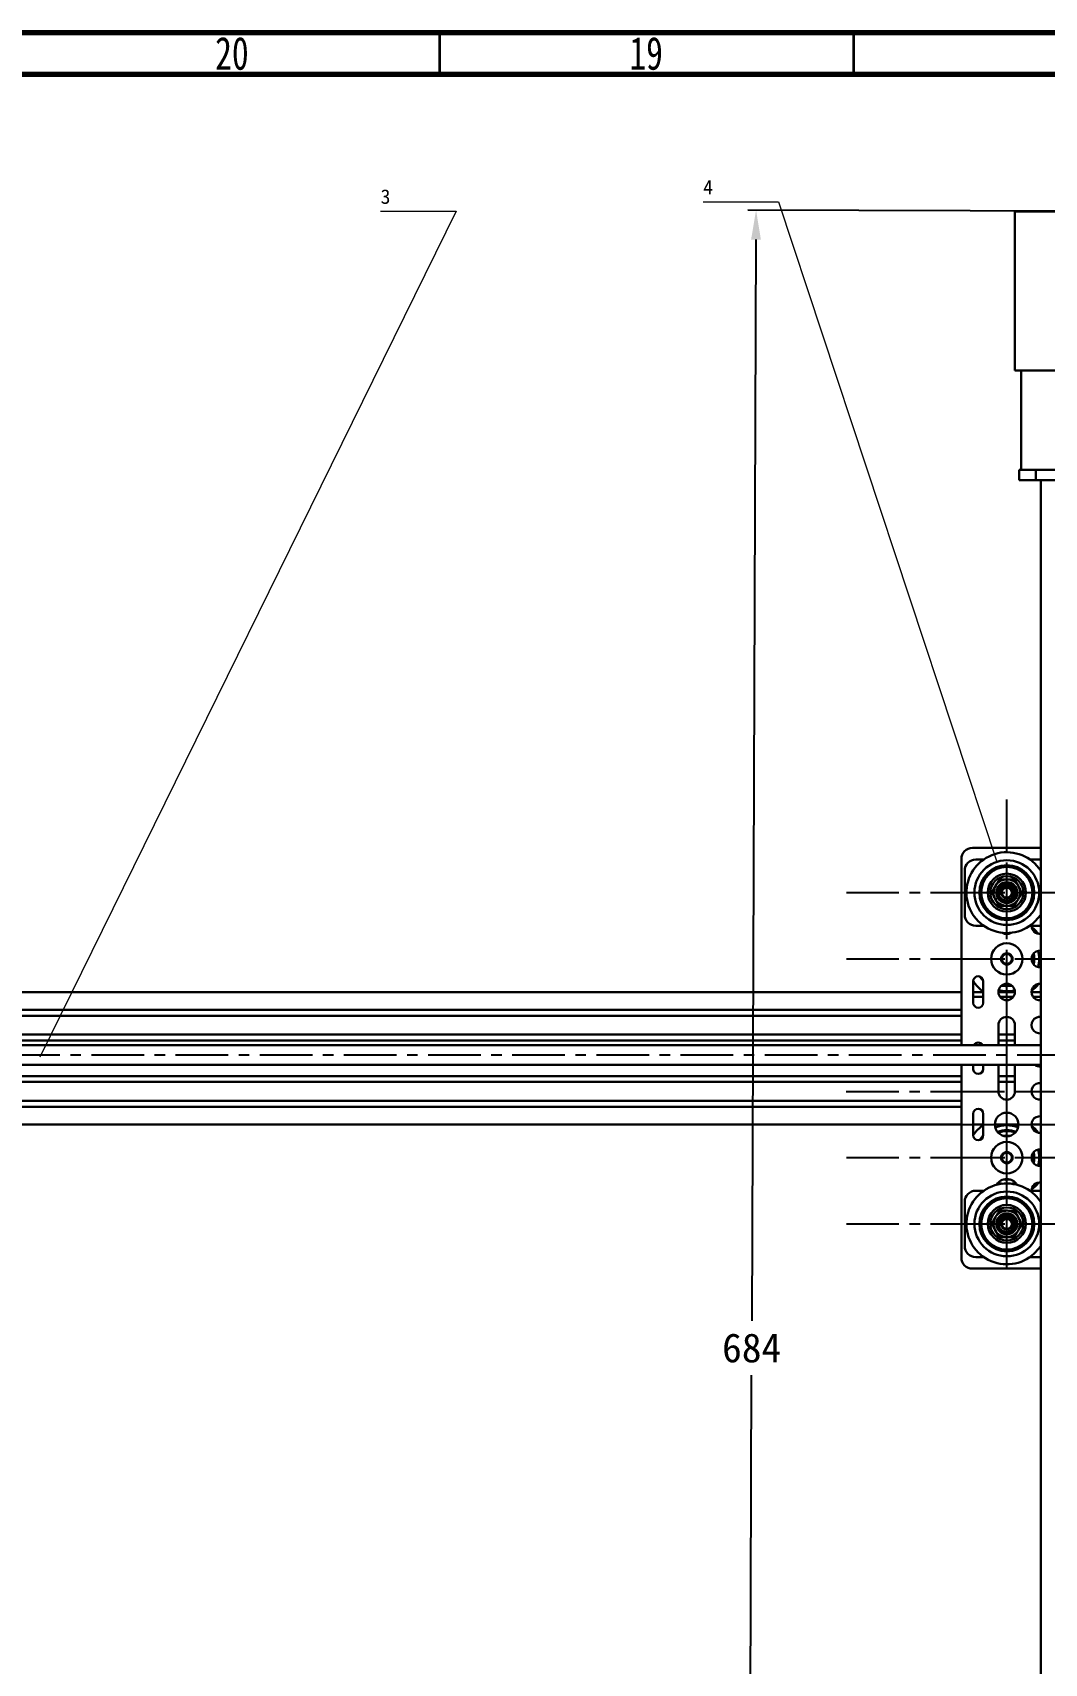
# Model space of a CAD drawing. Header units: millimetres. Extents: x 15 to 1184, y 5 to 836.
# Drawn here: x 200.4 to 322.5, y 639.1 to 836 of the extents above; entities that cross this region are included whole.
import ezdxf

# ---------------------------------------------------------------- set-up
doc = ezdxf.new("R2010")
doc.units = ezdxf.units.MM
doc.header["$PDSIZE"] = -1
doc.linetypes.add('CENTER', pattern=[10.16, 6.35, -1.27, 1.27, -1.27])
doc.linetypes.add('CENTERX2', pattern=[20.32, 12.7, -2.54, 2.54, -2.54])
doc.layers.get('0').update_dxf_attribs({"lineweight": 30})
doc.layers.add('AM_5', color=3, linetype='Continuous', lineweight=20)
doc.layers.add('中心线', color=7, linetype='CENTER')
doc.styles.add('SLDTEXTSTYLE0', font='TXT', dxfattribs={"width": 0.75})
doc.dimstyles.new('ISO-25', dxfattribs={"dimtxt": 2.5, "dimasz": 2.5, "dimexe": 1.25, "dimexo": 0.625, "dimtad": 1, "dimtxsty": 'Standard', "dimcen": 2.5, "dimadec": 0, "dimazin": 0, "dimtfac": 1, "dimtmove": 0, "dimatfit": 3, "dimfxl": 1, "dimarcsym": 0})

# ---------------------------------------------------------------- blocks, each defined once
blk = doc.blocks.new('*D25')
at = {"layer": 'Defpoints', "color": 0, "lineweight": -2, "transparency": 16777216}
for p, q in [((328.21, 814.42), (286.69, 814.58)), ((287.68, 811.02), (287.18, 680.45)), ((286.65, 543.33), (287.15, 673.9)), ((327.15, 539.62), (285.64, 539.78))]:
    blk.add_line(p, q, dxfattribs=at)
at = {"layer": 'Defpoints', "color": 0, "transparency": 16777216}
for p in [(329.21, 814.41), (286.64, 539.77), (328.15, 539.61)]:
    blk.add_point(p, dxfattribs=at)
for points in [[(287.09, 811.02), (288.27, 811.02), (287.69, 814.57)], [(286.06, 543.33), (287.24, 543.33), (286.64, 539.77)]]:
    blk.add_solid(points, dxfattribs=at)
at = {"layer": 'Defpoints', "color": 0, "transparency": 16777216, "insert": (287.16, 677.17), "char_height": 3.5, "attachment_point": 5}
blk.add_mtext('684', dxfattribs=at)

msp = doc.modelspace()

# ---------------------------------------------------------------- linework, layer by layer
at = {"color": 7, "linetype": 'Continuous', "lineweight": 70}
for p, q in [((15, 836), (1184, 836)), ((20, 831), (1179, 831))]:
    msp.add_line(p, q, dxfattribs=at)
at = {"color": 7, "linetype": 'Continuous', "lineweight": 35}
for p, q in [((249.5, 831), (249.5, 836)), ((299.5, 831), (299.5, 836))]:
    msp.add_line(p, q, dxfattribs=at)
at = {"color": 7, "linetype": 'Continuous', "lineweight": 30}
for p, q in [((318.9386, 795.2143), (318.9386, 814.4143)), ((329.2058, 814.4143), (318.9386, 814.4143)), ((329.2058, 795.2143), (318.9386, 795.2143)), ((319.6904, 795.2143), (319.6904, 783.2143)), ((319.4544, 781.9463), (319.4544, 783.2143)), ((321.4544, 783.2143), (319.4544, 783.2143)), ((321.4544, 781.9463), (319.4544, 781.9463)), ((321.4544, 781.9463), (321.4544, 783.2143)), ((338.6544, 783.2143), (321.4544, 783.2143)), ((338.6544, 781.9463), (321.4544, 781.9463)), ((322.0544, 632.2963), (322.0544, 781.9463)), ((313.8143, 737.561), (322.0544, 737.561)), ((312.4704, 713.761), (312.4704, 736.217)), ((312.8704, 734.817), (312.8704, 729.505)), ((315.1664, 736.161), (314.2144, 736.161)), ((322.0544, 736.161), (320.7503, 736.161)), ((317.0772, 733.7849), (318.0007, 733.7604)), ((317.2716, 732.2521), (317.6938, 732.8013)), ((317.6938, 732.8013), (318.3806, 732.7103)), ((318.3806, 732.7103), (318.6452, 732.0699)), ((318.9241, 733.736), (319.3647, 732.9241)), ((316.9926, 730.586), (316.5521, 731.3979)), ((317.5361, 731.6118), (317.2716, 732.2521)), ((318.2229, 731.5207), (317.5361, 731.6118)), ((318.8395, 730.5371), (317.9161, 730.5616)), ((318.6452, 732.0699), (318.2229, 731.5207)), ((314.2144, 728.161), (315.1664, 728.161)), ((320.7503, 728.161), (322.0544, 728.161)), ((317.612, 724.761), (317.2655, 724.161)), ((317.612, 724.761), (317.609, 724.7559)), ((318.3048, 724.761), (317.612, 724.761)), ((317.6178, 724.761), (317.612, 724.761)), ((318.3048, 724.761), (318.2989, 724.761)), ((318.6512, 724.161), (318.3048, 724.761)), ((318.3077, 724.7559), (318.3048, 724.761)), ((317.2685, 724.1661), (317.2655, 724.161)), ((317.2655, 724.161), (317.612, 723.561)), ((317.2655, 724.161), (317.2685, 724.1559)), ((317.609, 723.5661), (317.612, 723.561)), ((317.612, 723.561), (318.3048, 723.561)), ((317.612, 723.561), (317.6178, 723.561)), ((318.2989, 723.561), (318.3048, 723.561)), ((318.3048, 723.561), (318.6512, 724.161)), ((318.3048, 723.561), (318.3077, 723.5661)), ((318.6512, 724.161), (318.6482, 724.1661)), ((318.6482, 724.1559), (318.6512, 724.161)), ((313.9024, 718.861), (313.9024, 721.461)), ((315.1024, 721.461), (315.1024, 718.861)), ((318.605, 720.9099), (318.5223, 720.8945)), ((77.3625, 720.161), (312.4704, 720.161)), ((313.9024, 720.161), (315.1024, 720.161)), ((316.9423, 720.161), (318.9423, 720.161)), ((318.9196, 720.3731), (318.6232, 720.31)), ((320.9423, 720.161), (322.0544, 720.161)), ((77.3625, 718.017), (312.4704, 718.017)), ((77.3625, 717.297), (312.4704, 717.297)), ((77.3625, 715.025), (312.4704, 715.025)), ((316.9423, 713.761), (316.9423, 716.161)), ((316.9423, 715.025), (318.9423, 715.025)), ((318.9423, 716.161), (318.9423, 713.761)), ((69.0524, 713.761), (322.0544, 713.761)), ((77.3625, 714.305), (312.4704, 714.305)), ((316.9423, 714.305), (318.9423, 714.305)), ((70.1294, 711.361), (322.0544, 711.361)), ((312.4704, 688.105), (312.4704, 711.361)), ((313.9024, 710.861), (313.9024, 711.361)), ((315.1024, 711.361), (315.1024, 710.861)), ((316.9423, 708.161), (316.9423, 711.361)), ((318.9423, 711.361), (318.9423, 708.161)), ((77.3625, 710.017), (312.4704, 710.017)), ((77.3625, 709.297), (312.4704, 709.297)), ((316.9423, 710.017), (318.9423, 710.017)), ((316.9423, 709.297), (318.9423, 709.297)), ((77.3625, 707.025), (312.4704, 707.025)), ((77.3625, 706.305), (312.4704, 706.305)), ((313.9024, 702.861), (313.9024, 705.461)), ((315.1024, 705.461), (315.1024, 702.861)), ((77.3625, 704.161), (312.4704, 704.161)), ((313.9024, 704.161), (315.1024, 704.161)), ((316.5144, 704.161), (319.3704, 704.161)), ((320.9423, 704.161), (322.0544, 704.161)), ((317.612, 700.761), (317.2655, 700.161)), ((317.2685, 700.1661), (317.2655, 700.161)), ((317.2655, 700.161), (317.612, 699.561)), ((317.2655, 700.161), (317.2685, 700.1559)), ((317.612, 700.761), (317.609, 700.7559)), ((317.609, 699.5661), (317.612, 699.561)), ((318.3048, 700.761), (317.612, 700.761)), ((317.6178, 700.761), (317.612, 700.761)), ((317.612, 699.561), (318.3048, 699.561)), ((317.612, 699.561), (317.6178, 699.561)), ((318.3048, 700.761), (318.2989, 700.761)), ((318.2989, 699.561), (318.3048, 699.561)), ((318.6512, 700.161), (318.3048, 700.761)), ((318.3077, 700.7559), (318.3048, 700.761)), ((318.3048, 699.561), (318.6512, 700.161)), ((318.3048, 699.561), (318.3077, 699.5661)), ((318.6512, 700.161), (318.6482, 700.1661)), ((318.6482, 700.1559), (318.6512, 700.161)), ((317.0919, 696.9614), (316.8224, 697.0469)), ((318.9858, 697.1359), (318.5018, 697.0128)), ((315.1664, 696.161), (314.2144, 696.161)), ((319.0694, 697.038), (318.8248, 696.9614)), ((322.0544, 696.161), (320.7503, 696.161)), ((312.8704, 694.817), (312.8704, 689.505)), ((317.0772, 693.7849), (318.0007, 693.7604)), ((318.9241, 693.736), (319.3647, 692.9241)), ((316.9926, 690.586), (316.5521, 691.3979)), ((317.2716, 692.2521), (317.6938, 692.8013)), ((317.5361, 691.6118), (317.2716, 692.2521)), ((318.2229, 691.5207), (317.5361, 691.6118)), ((317.6938, 692.8013), (318.3806, 692.7103)), ((318.6452, 692.0699), (318.2229, 691.5207)), ((318.3806, 692.7103), (318.6452, 692.0699)), ((318.8395, 690.5371), (317.9161, 690.5616)), ((314.2144, 688.161), (315.1664, 688.161)), ((320.7503, 688.161), (322.0544, 688.161)), ((322.0544, 686.761), (313.8143, 686.761))]:
    msp.add_line(p, q, dxfattribs=at)
at = {"color": 8, "linetype": 'Continuous', "lineweight": 30}
for p, q in [((313.9024, 719.561), (315.1024, 719.561)), ((317.1424, 719.561), (318.7424, 719.561)), ((321.1424, 719.561), (322.0544, 719.561))]:
    msp.add_line(p, q, dxfattribs=at)
at = {"color": 7, "linetype": 'Continuous', "lineweight": 30, "flags": 128}
for points in [[(321.2634, 728.5733), (321.8222, 729.1835), (322.0544, 729.5119)], [(320.9536, 728.0111), (321.3297, 727.6865), (321.7964, 727.1717)], [(315.1014, 721.4945), (314.7315, 721.9565), (314.6798, 722.0342)], [(318.5223, 720.8945), (317.8308, 720.8487), (317.2857, 720.9152)], [(318.5018, 721.0128), (317.8123, 720.9696), (317.4177, 721.0123)], [(320.9536, 704.0111), (321.3297, 703.6865), (321.7964, 703.1717)], [(314.6798, 702.2878), (315.0552, 702.7772), (315.1014, 702.8275)], [(317.5076, 702.8008), (317.8122, 702.835), (318.388, 702.8043)], [(317.4296, 697.0103), (317.1297, 697.0756), (316.9068, 697.1442)], [(318.4139, 697.522), (317.7931, 697.4881), (317.5076, 697.5212)], [(321.2634, 688.5733), (321.8222, 689.1835), (322.0544, 689.5119)]]:
    msp.add_lwpolyline(points, dxfattribs=at)
at = {"color": 7, "linetype": 'Continuous', "lineweight": 30}
for centre, radius in [((317.9584, 732.161), 3.908), ((317.9584, 732.161), 3.3148), ((317.9584, 732.161), 3.2), ((317.9584, 732.161), 3.1948), ((317.9584, 732.161), 3.1), ((317.9584, 732.161), 2.2934), ((317.9584, 732.161), 2), ((317.9584, 732.161), 1.2667), ((317.9584, 732.161), 1.0589), ((317.9584, 732.161), 0.6906), ((317.9584, 724.161), 1.9), ((317.9424, 720.161), 1), ((317.9424, 704.161), 1.428), ((317.9584, 700.161), 1.9), ((317.9584, 692.161), 3.908), ((317.9584, 692.161), 3.3148), ((317.9584, 692.161), 3.2), ((317.9584, 692.161), 3.1948), ((317.9584, 692.161), 3.1), ((317.9584, 692.161), 2.2934), ((317.9584, 692.161), 2), ((317.9584, 692.161), 1.2667), ((317.9584, 692.161), 1.0589), ((317.9584, 692.161), 0.6906)]:
    msp.add_circle(centre, radius, dxfattribs=at)
at = {"color": 7, "linetype": 'CENTERX2', "lineweight": 30}
for centre in [(317.9584, 732.161), (317.9584, 724.161), (317.9584, 700.161), (317.9584, 692.161)]:
    msp.add_circle(centre, 0.6, dxfattribs=at)
at = {"color": 7, "linetype": 'Continuous', "lineweight": 30}
for centre, radius, start, end in [((313.8144, 736.217), 1.344, 90, 180), ((317.9584, 732.161), 4.878, 32.89277, 312.652096), ((314.2144, 734.817), 1.344, 90, 180), ((317.9584, 732.161), 1.6, 148.484762, 208.484762), ((317.9584, 732.161), 1.6, 88.484762, 148.484762), ((317.9584, 732.161), 0.7922, 152.0079, 197.633982), ((317.9584, 732.161), 1.6, 28.484762, 88.484762), ((317.9584, 732.161), 1.6, 328.484762, 28.484762), ((317.9584, 732.161), 1.6, 208.484762, 268.484762), ((317.9584, 732.161), 1, 168.379233, 213.242668), ((317.9584, 732.161), 1.6, 268.484762, 328.484762), ((314.2144, 729.505), 1.344, 180, 270), ((317.9424, 728.161), 1, 238.351996, 302.106367), ((321.9424, 728.161), 1, 180, 276.43062), ((317.9584, 724.161), 0.6899, 120.421717, 179.578283), ((317.9584, 724.161), 0.6899, 60.421717, 119.578283), ((317.9584, 724.161), 0.6899, 0.421717, 59.578283), ((321.9424, 724.161), 1, 83.56938, 276.43062), ((317.9584, 724.161), 3.1948, 350.124849, 9.875151), ((317.9584, 724.161), 3.3148, 348.26371, 11.73629), ((317.9584, 724.161), 3.908, 345.482556, 14.517444), ((317.9584, 724.161), 0.6899, 180.421717, 239.578283), ((317.9584, 724.161), 0.6899, 240.421717, 299.578283), ((317.9584, 724.161), 0.6899, 300.421717, 359.578283), ((314.5024, 721.461), 0.6, 0, 180), ((317.9584, 724.161), 4.878, 213.748071, 234.162679), ((321.9424, 720.161), 1, 83.56938, 276.43062), ((317.9584, 724.161), 4.878, 307.882438, 321.88792), ((314.5024, 718.861), 0.6, 180, 0), ((317.9584, 724.161), 3.908, 255.302404, 279.794392), ((317.9424, 716.161), 1, 0, 180), ((321.9424, 716.161), 1, 83.56938, 276.43062), ((314.5024, 713.461), 0.6, 30, 150), ((314.5024, 710.861), 0.6, 180, 0), ((321.9424, 712.161), 1, 233.130102, 276.43062), ((321.9424, 708.161), 1, 83.56938, 276.43062), ((317.9424, 708.161), 1, 180, 0), ((314.5024, 705.461), 0.6, 0, 180), ((321.9424, 704.161), 1, 83.56938, 276.43062), ((317.9584, 700.161), 4.878, 125.837321, 146.251929), ((317.9584, 700.161), 3.908, 69.464886, 110.993478), ((317.9584, 700.161), 3.3148, 70.417192, 110.041172), ((317.9584, 700.161), 3.1948, 71.240783, 109.217581), ((314.5024, 702.861), 0.6, 180, 0), ((321.9424, 700.161), 1, 83.56938, 276.43062), ((317.9584, 700.161), 3.908, 345.482557, 14.517443), ((317.9584, 700.161), 0.6899, 120.421717, 179.578283), ((317.9584, 700.161), 0.6899, 180.421717, 239.578283), ((317.9584, 700.161), 0.6899, 60.421717, 119.578283), ((317.9584, 700.161), 0.6899, 240.421717, 299.578283), ((317.9584, 700.161), 0.6899, 0.421717, 59.578283), ((317.9584, 700.161), 0.6899, 300.421717, 359.578283), ((317.9584, 700.161), 3.1948, 350.124851, 9.875149), ((317.9584, 700.161), 3.3148, 348.26371, 11.73629), ((317.9584, 692.161), 4.878, 32.89277, 312.652096), ((317.9424, 696.161), 1.428, 30.480837, 149.977526), ((321.9424, 696.161), 1, 83.56938, 180), ((317.9584, 700.161), 4.878, 307.882436, 321.887922), ((314.2144, 694.817), 1.344, 90, 180), ((317.9584, 692.161), 1.6, 88.484762, 148.484762), ((317.9584, 692.161), 1.6, 28.484762, 88.484762), ((317.9584, 692.161), 1.6, 148.484762, 208.484762), ((317.9584, 692.161), 1.6, 208.484762, 268.484762), ((317.9584, 692.161), 1, 168.379233, 213.242668), ((317.9584, 692.161), 0.7922, 152.0079, 197.633982), ((317.9584, 692.161), 1.6, 268.484762, 328.484762), ((317.9584, 692.161), 1.6, 328.484762, 28.484762), ((314.2144, 689.505), 1.344, 180, 270), ((313.8144, 688.105), 1.344, 180, 270)]:
    msp.add_arc(centre, radius, start, end, dxfattribs=at)
for points, knots in [([(316.1115, 732.2099), (316.1753, 732.314), (316.3343, 732.5733), (316.497, 732.8386), (316.5944, 732.9974)], [0, 0, 0, 0, 0.401655165, 1, 1, 1, 1]), ([(316.5944, 732.9974), (316.7155, 733.195), (316.8782, 733.4603), (317.0368, 733.7189), (317.0772, 733.7849)], [0, 0, 0, 0, 0.7450079, 1, 1, 1, 1]), ([(316.9789, 732.3624), (317.0288, 732.5062), (317.1225, 732.7763), (317.4482, 733.0493), (317.8254, 733.1785), (318.2247, 733.1522), (318.5835, 732.9741), (318.8479, 732.673), (318.9756, 732.2945), (318.9489, 731.8946), (318.7721, 731.5352), (318.4707, 731.2725), (318.0898, 731.1428), (317.6959, 731.1729), (317.3792, 731.3105), (317.2572, 731.4668), (317.2153, 731.5204)], [0, 0, 0, 0, 0.08414231, 0.15802947, 0.22962067, 0.30414679, 0.37677991, 0.44940139, 0.52393287, 0.5955183, 0.66940888, 0.74329581, 0.81487714, 0.88941209, 0.96203722, 1, 1, 1, 1]), ([(317.122, 731.6128), (317.1969, 731.5271), (317.3467, 731.3555), (317.6607, 731.215), (317.9932, 731.184), (318.3143, 731.2645), (318.5857, 731.4461), (318.7758, 731.7052), (318.8683, 732.0079), (318.8539, 732.3202), (318.7353, 732.6037), (318.5331, 732.8286), (318.2705, 732.9708), (317.9802, 733.0133), (317.697, 732.9583), (317.4525, 732.8137), (317.318, 732.6516), (317.2683, 732.5517), (317.2589, 732.5328)], [0, 0, 0, 0, 0.07264777, 0.14533337, 0.21498097, 0.28461605, 0.35434628, 0.4211187, 0.48774217, 0.55445274, 0.61840541, 0.68202318, 0.7457097, 0.80683314, 0.86744128, 0.92811558, 0.986403, 1, 1, 1, 1]), ([(317.2034, 731.921), (317.1915, 731.9676), (317.1546, 732.1118), (317.1696, 732.3731), (317.2742, 732.5485), (317.3267, 732.6363)], [0, 0, 0, 0, 0.1922261, 0.59516894, 1, 1, 1, 1]), ([(318.0007, 733.7604), (318.1444, 733.7566), (318.4555, 733.7484), (318.7602, 733.7404), (318.9241, 733.736)], [0, 0, 0, 0, 0.46174864, 1, 1, 1, 1]), ([(319.3647, 732.9241), (319.4332, 732.7978), (319.5816, 732.5242), (319.727, 732.2563), (319.8052, 732.1122)], [0, 0, 0, 0, 0.46173702, 1, 1, 1, 1]), ([(316.5521, 731.3979), (316.4835, 731.5243), (316.335, 731.7978), (316.1897, 732.0657), (316.1115, 732.2099)], [0, 0, 0, 0, 0.46176121, 1, 1, 1, 1]), ([(317.2034, 731.921), (317.1747, 731.9516), (317.1174, 732.0126), (317.0289, 732.1566), (316.9988, 732.2804), (316.9789, 732.3624)], [0, 0, 0, 0, 0.25225867, 0.50452644, 1, 1, 1, 1]), ([(317.9161, 730.5616), (317.7724, 730.5654), (317.4612, 730.5736), (317.1566, 730.5817), (316.9926, 730.586)], [0, 0, 0, 0, 0.46174833, 1, 1, 1, 1]), ([(319.3224, 731.3246), (319.225, 731.1659), (319.0623, 730.9005), (318.9033, 730.6413), (318.8395, 730.5371)], [0, 0, 0, 0, 0.59832914, 1, 1, 1, 1]), ([(319.8052, 732.1122), (319.7648, 732.0462), (319.6062, 731.7876), (319.4435, 731.5223), (319.3224, 731.3246)], [0, 0, 0, 0, 0.25499889, 1, 1, 1, 1]), ([(317.2685, 724.1661), (317.3171, 724.2504), (317.4011, 724.3958), (317.5222, 724.6056), (317.5827, 724.7104), (317.609, 724.7559)], [0, 0, 0, 0, 0.43808109, 0.75602565, 1, 1, 1, 1]), ([(317.6178, 724.761), (317.6554, 724.761), (317.764, 724.761), (317.966, 724.761), (318.1612, 724.761), (318.2669, 724.761), (318.2989, 724.761)], [0, 0, 0, 0, 0.175066875, 0.506400656, 0.850335512, 1, 1, 1, 1]), ([(318.3077, 724.7559), (318.3564, 724.6717), (318.4403, 724.5262), (318.5614, 724.3164), (318.622, 724.2116), (318.6482, 724.1661)], [0, 0, 0, 0, 0.438034512, 0.756018024, 1, 1, 1, 1]), ([(317.609, 723.5661), (317.5604, 723.6504), (317.4764, 723.7958), (317.3553, 724.0056), (317.2947, 724.1104), (317.2685, 724.1559)], [0, 0, 0, 0, 0.43803173, 0.75604672, 1, 1, 1, 1]), ([(318.2989, 723.561), (318.2669, 723.561), (318.1612, 723.561), (317.966, 723.561), (317.764, 723.561), (317.6554, 723.561), (317.6178, 723.561)], [0, 0, 0, 0, 0.14966449, 0.49359934, 0.82493312, 1, 1, 1, 1]), ([(318.6482, 724.1559), (318.5996, 724.0717), (318.5156, 723.9262), (318.3945, 723.7164), (318.334, 723.6116), (318.3077, 723.5661)], [0, 0, 0, 0, 0.438046402, 0.756038544, 1, 1, 1, 1]), ([(317.2685, 700.1661), (317.3171, 700.2504), (317.4011, 700.3958), (317.5222, 700.6056), (317.5827, 700.7104), (317.609, 700.7559)], [0, 0, 0, 0, 0.43808109, 0.75602565, 1, 1, 1, 1]), ([(317.609, 699.5661), (317.5604, 699.6504), (317.4764, 699.7958), (317.3553, 700.0056), (317.2947, 700.1104), (317.2685, 700.1559)], [0, 0, 0, 0, 0.43803173, 0.75604672, 1, 1, 1, 1]), ([(317.6178, 700.761), (317.6554, 700.761), (317.764, 700.761), (317.966, 700.761), (318.1612, 700.761), (318.2669, 700.761), (318.2989, 700.761)], [0, 0, 0, 0, 0.175066875, 0.506400656, 0.850335512, 1, 1, 1, 1]), ([(318.2989, 699.561), (318.2669, 699.561), (318.1612, 699.561), (317.966, 699.561), (317.764, 699.561), (317.6554, 699.561), (317.6178, 699.561)], [0, 0, 0, 0, 0.14966449, 0.49359934, 0.82493312, 1, 1, 1, 1]), ([(318.3077, 700.7559), (318.3564, 700.6717), (318.4403, 700.5262), (318.5614, 700.3164), (318.622, 700.2116), (318.6482, 700.1661)], [0, 0, 0, 0, 0.438034512, 0.756018024, 1, 1, 1, 1]), ([(318.6482, 700.1559), (318.5996, 700.0717), (318.5156, 699.9262), (318.3945, 699.7164), (318.334, 699.6116), (318.3077, 699.5661)], [0, 0, 0, 0, 0.438046402, 0.756038544, 1, 1, 1, 1]), ([(316.5944, 692.9974), (316.7155, 693.195), (316.8782, 693.4603), (317.0368, 693.7189), (317.0772, 693.7849)], [0, 0, 0, 0, 0.74500236, 1, 1, 1, 1]), ([(316.9789, 692.3624), (317.0288, 692.5062), (317.1225, 692.7763), (317.4482, 693.0493), (317.8254, 693.1785), (318.2247, 693.1522), (318.5835, 692.9741), (318.8479, 692.673), (318.9756, 692.2945), (318.9489, 691.8946), (318.7721, 691.5352), (318.4707, 691.2725), (318.0898, 691.1428), (317.6959, 691.173), (317.3792, 691.3105), (317.2572, 691.4668), (317.2153, 691.5204)], [0, 0, 0, 0, 0.08413871, 0.1580292, 0.22961937, 0.30414589, 0.37677742, 0.44940266, 0.52393453, 0.59552036, 0.66940734, 0.74329467, 0.81487782, 0.88941347, 0.96203701, 1, 1, 1, 1]), ([(318.0007, 693.7604), (318.1444, 693.7566), (318.4555, 693.7484), (318.7602, 693.7404), (318.9241, 693.736)], [0, 0, 0, 0, 0.46174797, 1, 1, 1, 1]), ([(316.1115, 692.2099), (316.1753, 692.314), (316.3343, 692.5733), (316.497, 692.8386), (316.5944, 692.9974)], [0, 0, 0, 0, 0.401646437, 1, 1, 1, 1]), ([(316.5521, 691.3979), (316.4835, 691.5242), (316.335, 691.7978), (316.1897, 692.0657), (316.1115, 692.2099)], [0, 0, 0, 0, 0.46176121, 1, 1, 1, 1]), ([(317.2034, 691.921), (317.1747, 691.9515), (317.1174, 692.0126), (317.0289, 692.1566), (316.9988, 692.2804), (316.9789, 692.3624)], [0, 0, 0, 0, 0.25224809, 0.50450528, 1, 1, 1, 1]), ([(317.122, 691.6128), (317.1969, 691.5271), (317.3468, 691.3555), (317.6607, 691.215), (317.9932, 691.1839), (318.3143, 691.2645), (318.5857, 691.4461), (318.7758, 691.7052), (318.8683, 692.0079), (318.8539, 692.3202), (318.7353, 692.6037), (318.5331, 692.8286), (318.2705, 692.9708), (317.9802, 693.0133), (317.697, 692.9583), (317.4525, 692.8138), (317.318, 692.6516), (317.2683, 692.5517), (317.2589, 692.5328)], [0, 0, 0, 0, 0.0726443, 0.14533218, 0.2149799, 0.28461635, 0.35434384, 0.4211205, 0.48774409, 0.55445477, 0.61840282, 0.6820207, 0.74570733, 0.80683087, 0.86743912, 0.92811092, 0.98639843, 1, 1, 1, 1]), ([(317.2034, 691.921), (317.1915, 691.9676), (317.1546, 692.1118), (317.1696, 692.3731), (317.2742, 692.5485), (317.3267, 692.6363)], [0, 0, 0, 0, 0.192220035, 0.595181717, 1, 1, 1, 1]), ([(319.3224, 691.3247), (319.225, 691.1659), (319.0623, 690.9005), (318.9033, 690.6413), (318.8395, 690.5371)], [0, 0, 0, 0, 0.59833786, 1, 1, 1, 1]), ([(319.8052, 692.1122), (319.7648, 692.0462), (319.6062, 691.7876), (319.4436, 691.5223), (319.3224, 691.3247)], [0, 0, 0, 0, 0.25500443, 1, 1, 1, 1]), ([(319.3647, 692.9241), (319.4332, 692.7978), (319.5816, 692.5242), (319.727, 692.2563), (319.8052, 692.1122)], [0, 0, 0, 0, 0.46173702, 1, 1, 1, 1]), ([(317.9161, 690.5616), (317.7724, 690.5654), (317.4612, 690.5736), (317.1566, 690.5816), (316.9926, 690.586)], [0, 0, 0, 0, 0.46174797, 1, 1, 1, 1])]:
    msp.add_open_spline(points, degree=3, knots=knots, dxfattribs=at)
at = {"layer": 'AM_5'}
for points in [[(281.3027, 815.5818), (286.4155, 815.5818)], [(286.4155, 815.5818), (290.4153, 815.5818)], [(290.4153, 815.5818), (316.7331, 735.872)], [(251.4777, 814.4501), (201.2268, 712.302)], [(242.3651, 814.4501), (247.4779, 814.4501)], [(247.4779, 814.4501), (251.4777, 814.4501)]]:
    msp.add_lwpolyline(points, dxfattribs=at)
at = {"layer": '中心线'}
for p, q in [((317.9584, 726.9017), (317.9584, 743.7757)), ((317.9584, 718.9017), (317.9584, 735.7757)), ((298.5889, 732.161), (322.3232, 732.161)), ((311.3489, 732.161), (335.0832, 732.161)), ((298.5889, 724.161), (322.3232, 724.161)), ((311.3489, 724.161), (335.0832, 724.161)), ((317.9424, 702.9017), (317.9424, 719.7757)), ((317.9424, 698.9017), (317.9424, 715.7757)), ((24.5792, 712.561), (646.7128, 712.561)), ((317.9584, 694.9017), (317.9584, 711.7757)), ((298.5729, 708.161), (322.3072, 708.161)), ((311.3329, 708.161), (335.0672, 708.161)), ((298.5729, 704.161), (322.3072, 704.161)), ((311.3329, 704.161), (335.0672, 704.161)), ((317.9584, 686.9017), (317.9584, 703.7757)), ((298.5889, 700.161), (322.3232, 700.161)), ((311.3489, 700.161), (335.0832, 700.161)), ((298.5889, 692.161), (322.3232, 692.161)), ((311.3489, 692.161), (335.0832, 692.161))]:
    msp.add_line(p, q, dxfattribs=at)

# ---------------------------------------------------------------- texts
at = {"color": 7, "linetype": 'Continuous', "lineweight": 0, "char_height": 3.96875, "attachment_point": 2, "style": 'SLDTEXTSTYLE0'}
for s, insert in [('20', (224.4201, 835.4889)), ('19', (274.4201, 835.4889))]:
    msp.add_mtext(s, dxfattribs=dict(at, insert=insert))
at = {"layer": 'AM_5', "color": 2, "char_height": 1.75, "width": 2.916667, "attachment_point": 1}
for s, insert in [('4', (281.3027, 818.2068)), ('3', (242.3651, 817.0751))]:
    msp.add_mtext(s, dxfattribs=dict(at, insert=insert))

# ---------------------------------------------------------------- dimensions: what is measured, and where the dimension line sits
at = {"layer": 'Defpoints'}
dim = msp.add_aligned_dim(p1=(329.2058, 814.4143), p2=(328.1494, 539.6143), distance=-41.5146, text='684', dimstyle='ISO-25', override={"dimtxt": 3.5, "dimasz": 3.556, "dimexe": 1, "dimexo": 1, "dimgap": 1.524, "dimtih": 1, "dimtoh": 1, "dimlfac": 10, "dimzin": 0, "dimadec": 2, "dimtzin": 0}, dxfattribs=at)
dim.commit()
dim.dimension.update_dxf_attribs({"geometry": '*D25', "text_midpoint": (287.1633, 677.1739)})

doc.saveas('drawing.dxf')
